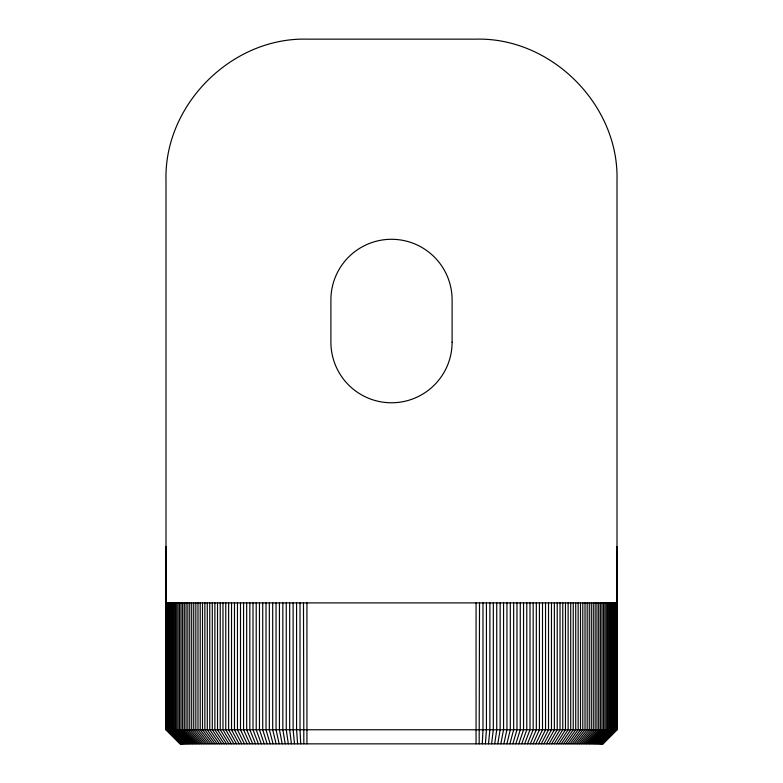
<?xml version="1.0" encoding="UTF-8"?>
<svg xmlns="http://www.w3.org/2000/svg" width="783" height="783" viewBox="0 0 783 783"><rect width="100%" height="100%" fill="white"/><g stroke="black" fill="none" stroke-linecap="round" stroke-linejoin="round"><path stroke-width="1.17" d="M479.176 743.85L479.519 602.91M482.289 743.85L482.984 729.756L482.984 602.91M485.391 743.85L486.429 729.756L486.429 602.91M488.494 743.85L489.874 729.756L489.874 602.91M491.587 743.85L493.319 729.756L493.319 602.91M494.68 743.85L496.745 729.756L496.745 602.91M497.753 743.85L500.161 729.756L500.161 602.91M500.807 743.85L503.557 729.756L503.557 602.91M503.86 743.85L506.944 729.756L506.944 602.91M506.885 743.85L510.31 729.756L510.31 602.91M509.899 743.85L513.658 729.756L513.658 602.91M512.885 743.85L516.976 729.756L516.976 602.91M515.85 743.85L520.274 729.756L520.274 602.91M518.796 743.85L523.543 729.756L523.543 602.91M521.713 743.85L526.783 729.756L526.783 602.91M524.61 743.85L530.003 729.756L530.003 602.91M527.468 743.85L533.174 729.756L533.174 602.91M530.297 743.85L536.326 729.756L536.326 602.91M533.096 743.85L539.428 729.756L539.428 602.91M535.856 743.85L542.502 729.756L542.502 602.91M538.587 743.85L545.536 729.756L545.536 602.91M541.278 743.85L548.521 729.756L548.521 602.91M543.931 743.85L551.467 729.756L551.467 602.91M546.534 743.85L554.364 729.756L554.364 602.91M549.098 743.85L557.222 729.756L557.222 602.91M551.624 743.85L560.021 729.756L560.021 602.91M554.1 743.85L562.771 729.756L562.771 602.91M556.537 743.85L565.473 729.756L565.473 602.91M558.915 743.85L568.125 729.756L568.125 602.91M561.245 743.85L570.709 729.756L570.709 602.91M563.525 743.85L573.244 729.756L573.244 602.91M565.757 743.85L575.72 729.756L575.72 602.91M567.929 743.85L578.138 729.756L578.138 602.91M570.053 743.85L580.497 729.756L580.497 602.91M572.109 743.85L582.787 729.756L582.787 602.91M574.115 743.85L585.009 729.756L585.009 602.91M576.063 743.85L587.172 729.756L587.172 602.91M577.952 743.85L589.266 729.756L589.266 602.91M579.772 743.85L591.292 729.756L591.292 602.91M581.534 743.85L593.25 729.756L593.25 602.91M583.227 743.85L595.139 729.756L595.139 602.91M584.862 743.85L596.949 729.756L596.949 602.91M586.428 743.85L598.692 729.756L598.692 602.91M587.935 743.85L600.365 729.756L600.365 602.91M589.364 743.85L601.951 729.756L601.951 602.91M590.734 743.85L603.468 729.756L603.468 602.91M592.026 743.85L604.916 729.756L604.916 602.91M593.25 743.85L606.277 729.756L606.277 602.91M594.414 743.85L607.559 729.756L607.559 602.91M595.491 743.85L608.763 729.756L608.763 602.91M596.509 743.85L609.888 729.756L609.888 602.91M597.449 743.85L610.936 729.756L610.936 602.91M598.32 743.85L611.895 729.756L611.895 602.91M599.112 743.85L612.776 729.756L612.776 602.91M599.827 743.85L613.578 729.756L613.578 602.91M600.473 743.85L614.293 729.756L614.293 602.91M601.041 743.85L614.929 729.756L614.929 602.91M601.54 743.85L615.477 729.756L615.477 602.91M601.961 743.85L615.947 729.756L615.947 602.91M606.845 738.878L615.918 729.756M616.329 729.756L602.303 743.85L616.397 729.756L616.329 602.91M602.567 743.85L616.622 729.756L616.622 602.91M602.656 743.85L616.73 729.756M602.91 743.85L180.09 743.85L165.996 729.756L165.996 180.09C164.068 104.775 231.621 37.222 306.936 39.15L476.064 39.15C551.379 37.222 618.932 104.775 617.004 180.09L617.004 729.756L602.841 743.85L616.838 729.756L617.004 546.534M165.996 602.91L617.004 602.91M617.004 729.756L165.996 729.756L166.065 546.534L166.162 729.756L180.247 743.85M166.671 602.91L166.671 729.756L173.219 736.392M166.27 729.756L180.433 743.85M167.082 729.756L173.679 736.392M166.671 729.756L180.697 743.85M181.039 743.85L167.053 729.756L167.053 602.91M181.46 743.85L167.523 729.756L167.523 602.91M181.959 743.85L168.071 729.756L168.071 602.91M182.527 743.85L168.707 729.756L168.707 602.91M183.173 743.85L169.422 729.756L169.422 602.91M183.888 743.85L170.224 729.756L170.224 602.91M184.68 743.85L171.105 729.756L171.105 602.91M185.551 743.85L172.064 729.756L172.064 602.91M186.491 743.85L173.112 729.756L173.112 602.91M187.509 743.85L174.237 729.756L174.237 602.91M188.586 743.85L175.441 729.756L175.441 602.91M189.75 743.85L176.723 729.756L176.723 602.91M190.974 743.85L178.084 729.756L178.084 602.91M192.266 743.85L179.532 729.756L179.532 602.91M193.636 743.85L181.049 729.756L181.049 602.91M195.065 743.85L182.635 729.756L182.635 602.91M196.572 743.85L184.308 729.756L184.308 602.91M198.138 743.85L186.051 729.756L186.051 602.91M199.773 743.85L187.861 729.756L187.861 602.91M201.466 743.85L189.75 729.756L189.75 602.91M203.228 743.85L191.708 729.756L191.708 602.91M205.048 743.85L193.734 729.756L193.734 602.91M206.937 743.85L195.828 729.756L195.828 602.91M208.885 743.85L197.991 729.756L197.991 602.91M210.891 743.85L200.213 729.756L200.213 602.91M212.947 743.85L202.503 729.756L202.503 602.91M215.071 743.85L204.862 729.756L204.862 602.91M217.243 743.85L207.28 729.756L207.28 602.91M219.475 743.85L209.756 729.756L209.756 602.91M221.755 743.85L212.291 729.756L212.291 602.91M224.085 743.85L214.875 729.756L214.875 602.91M226.463 743.85L217.527 729.756L217.527 602.91M228.9 743.85L220.229 729.756L220.229 602.91M231.377 743.85L222.979 729.756L222.979 602.91M233.902 743.85L225.778 729.756L225.778 602.91M236.466 743.85L228.636 729.756L228.636 602.91M239.069 743.85L231.533 729.756L231.533 602.91M241.722 743.85L234.479 729.756L234.479 602.91M244.413 743.85L237.464 729.756L237.464 602.91M247.144 743.85L240.498 729.756L240.498 602.91M249.904 743.85L243.572 729.756L243.572 602.91M252.703 743.85L246.674 729.756L246.674 602.91M255.532 743.85L249.826 729.756L249.826 602.91M258.39 743.85L252.997 729.756L252.997 602.91M261.287 743.85L256.217 729.756L256.217 602.91M264.204 743.85L259.457 729.756L259.457 602.91M267.15 743.85L262.726 729.756L262.726 602.91M270.115 743.85L266.024 729.756L266.024 602.91M273.101 743.85L269.342 729.756L269.342 602.91M276.115 743.85L272.69 729.756L272.69 602.91M279.139 743.85L276.056 729.756L276.056 602.91M282.193 743.85L279.443 729.756L279.443 602.91M285.247 743.85L282.839 729.756L282.839 602.91M288.32 743.85L286.255 729.756L286.255 602.91M291.413 743.85L289.681 729.756L289.681 602.91M294.506 743.85L293.126 729.756L293.126 602.91M297.609 743.85L296.571 729.756L296.571 602.91M300.711 743.85L300.016 729.756L300.016 602.91M303.824 743.85L303.481 602.91M476.064 602.91L476.064 743.85M306.936 602.91L306.936 743.85M166.378 602.91L166.378 729.756M452.104 342.171L452.104 299.889A60.604 60.604 0 0 0 391.5 239.285A60.604 60.604 0 0 0 330.896 299.889L330.896 342.171A60.604 60.604 0 0 0 391.5 402.775A60.604 60.604 0 0 0 452.104 342.171"/></g></svg>
